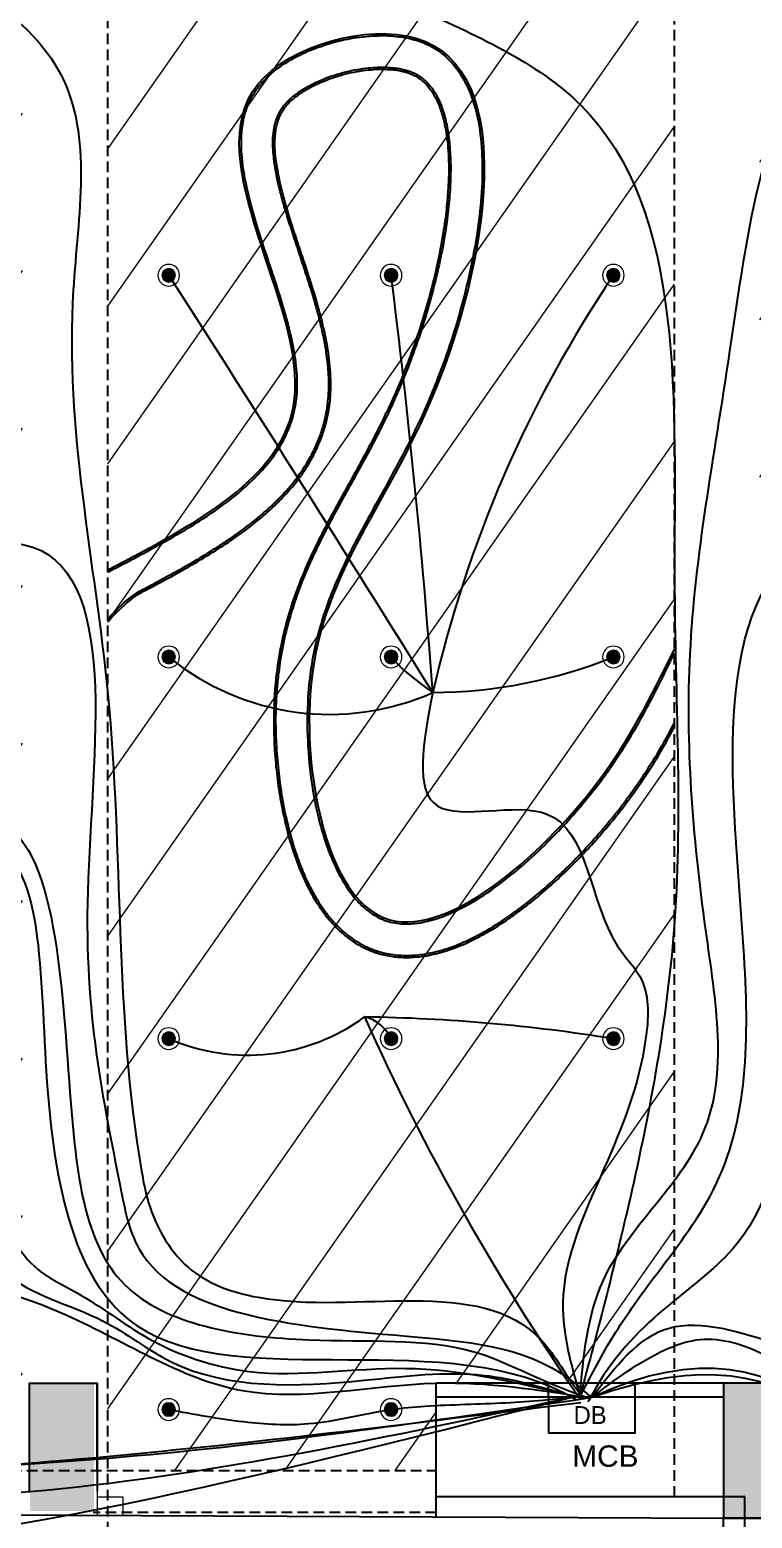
# Model space of a CAD drawing. Header units: millimetres. Extents: x 1464389 to 1998638, y -29162 to 256806.
# Drawn here: x 1772498 to 1777578, y 172210 to 182673 of the extents above; entities that cross this region are included whole.
import ezdxf

# ---------------------------------------------------------------- set-up
doc = ezdxf.new("R2010")
doc.units = ezdxf.units.MM
doc.header["$LTSCALE"] = 15
doc.linetypes.add('DASHED', pattern=[0.75, 0.5, -0.25])
doc.linetypes.add('DASHED2', pattern=[0.375, 0.25, -0.125])
doc.layers.get('0').update_dxf_attribs({"lineweight": 5})
for name, color, linetype in [('0_1.5sqmm wire', 4, 'Continuous'), ('0_COVE_loop', 30, 'Continuous'), ('COLUMN', 14, 'Continuous'), ('dim', 7, 'Continuous'), ('GFC Walls', 14, 'Continuous'), ('S-col-3', 3, 'Continuous'), ('supended frame', 30, 'DASHED')]:
    doc.layers.add(name, color=color, linetype=linetype)
doc.layers.add('Hatch', color=252, linetype='Continuous', lineweight=15)
doc.styles.add('ARIAL', font='arial.ttf')

# ---------------------------------------------------------------- blocks, each defined once
blk = doc.blocks.new('ff looping lights')
at = {"layer": '0_1.5sqmm wire'}
for centre, radius, start, end in [((778238, -403062), 240575, 31.91298, 32.73967), ((926203, -280016), 56399, 4.1991, 7.194), ((990957, -277830), 8725, 146.017, 167.1276), ((981726, -274250), 1790, 230.7875, 293.875), ((982441, -272481), 3405, 270.1609, 292.089), ((981149, -277039), 1396, 246.619, 306.0918), ((981786, -290361), 12195, 80.8648, 89.1297), ((981909, -278434), 274, 24.5096, 76.9353), ((997132, -271377), 16612, 204.1243, 214.7793)]:
    blk.add_arc(centre, radius, start, end, dxfattribs=at)
for points, knots in [([(971811, -267687), (972020, -267916), (972466, -268405), (973165, -269433), (974041, -270559), (974764, -272346), (974794, -274171), (974525, -276280), (976252, -277381), (977858, -277468), (979770, -276211), (979865, -278585), (980053, -280248), (981505, -280487), (982682, -280404), (983175, -280717), (983529, -280838), (983547, -280844)], [0, 0, 0, 0, 930.725825, 1982.818976, 3724.657086, 5200.936192, 7645.5425, 9268.625985, 11042.914575, 12892.914575, 14224.267271, 16245.009709, 17671.36871, 19092.63575, 20264.727897, 21085.080255, 21129.231782, 21129.231782, 21129.231782, 21129.231782]), ([(977461, -270657), (977556, -270722), (978010, -271030), (978976, -270672), (980139, -271613), (979749, -273557), (980325, -276034), (980209, -278215), (980460, -279561), (980681, -279976), (981690, -280339), (982987, -279910), (983398, -280708), (983506, -280841), (983512, -280849)], [0, 0, 0, 0, 338.439683, 1610.956873, 2637.114756, 4159.776898, 7009.151692, 10368.530008, 10562.694887, 11132.08052, 11665.184638, 13677.670663, 14156.089266, 14186.289958, 14186.289958, 14186.289958, 14186.289958]), ([(983485, -280841), (983557, -280701), (983700, -280424), (984023, -279966), (984654, -279185), (984707, -277531), (984245, -274590), (987203, -274380), (987596, -273144), (987212, -272482)], [0, 0, 0, 0, 471.614166, 932.048743, 1686.568458, 3393.524814, 6050.835484, 7878.67574, 10168.536426, 10168.536426, 10168.536426, 10168.536426]), ([(971991, -272567), (972094, -272592), (972614, -272720), (973570, -272723), (974936, -273903), (974170, -275740), (975898, -277667), (977829, -277546), (979718, -276724), (979656, -278818), (980185, -281126), (982575, -280318), (983459, -280857)], [0, 0, 0, 0, 319.920479, 1604.482662, 2814.647939, 5029.077889, 6395.606337, 9797.385283, 10246.606832, 11892.207027, 13793.180462, 16920.344601, 16920.344601, 16920.344601, 16920.344601]), ([(990591, -273893), (989823, -274478), (988563, -274798), (986834, -274936), (984774, -275543), (984884, -277687), (985083, -279755), (983843, -280298), (983550, -280861), (983541, -280872)], [0, 0, 0, 0, 1482.138071, 4272.155992, 5362.201862, 7219.96934, 9719.269242, 11102.638709, 11144.564144, 11144.564144, 11144.564144, 11144.564144]), ([(977781, -274077), (978274, -274335), (977913, -275313), (980413, -274168), (979853, -277488), (980166, -278897), (980428, -280271), (982047, -280382), (983203, -280498), (983535, -280818), (983570, -280841)], [0, 0, 0, 0, 805.431057, 2358.564953, 4819.053549, 7011.814365, 7571.546444, 9728.998645, 10951.618783, 11075.840079, 11075.840079, 11075.840079, 11075.840079]), ([(983570, -280841), (985108, -280119), (985435, -281514), (987169, -281879), (990580, -281756)], [0, 0, 0, 0, 2951.569061, 2970.000848, 2970.000848, 2970.000848, 2970.000848]), ([(983570, -280841), (985123, -280287), (985593, -281268), (986089, -282401), (986093, -282405)], [0, 0, 0, 0, 2951.569061, 2970.000848, 2970.000848, 2970.000848, 2970.000848])]:
    blk.add_open_spline(points, degree=3, knots=knots, dxfattribs=at)
for points in [[(983485, -280841), (983651, -280017), (984351, -278987), (984371, -277557), (984261, -275617), (984541, -273487), (985265, -271216), (987084, -270386)], [(982311, -271067), (983491, -271757), (984151, -275083), (984151, -277497), (983851, -279387), (983485, -280841)], [(972421, -275477), (973922, -276932), (974741, -279117), (974840, -280344), (983487, -280826)], [(983570, -280841), (984114, -280354), (985593, -280518), (985963, -279898), (986629, -278417)], [(983570, -280841), (984083, -280508), (984303, -280438), (984751, -280527), (985215, -280855), (985659, -281072), (986552, -280803), (987136, -280472), (987591, -279747), (987891, -279027)], [(972401, -279147), (973752, -280177), (974627, -280670), (976290, -281293), (983493, -280826)], [(968634, -281771), (970491, -281546), (971637, -281199), (977331, -281315), (983570, -280841)], [(971871, -281987), (972333, -281518), (973283, -281351), (977253, -281418), (983491, -280877)]]:
    blk.add_spline(points, degree=3, dxfattribs=at)
at = {"layer": '0_COVE_loop'}
for points in [[(982158, -275637), (982236, -275717), (982451, -275887)], [(982451, -275887), (982487, -276685), (983248, -276739), (983751, -277669), (983920, -277909), (983948, -278323), (983655, -279233), (983366, -280180), (983486, -280835)], [(977301, -279657), (978827, -279945), (979833, -280244), (981113, -280793), (982475, -280741), (983547, -280844)], [(980595, -280927), (981121, -281012), (981578, -281026), (982158, -280927), (982396, -280903), (982964, -280879), (983488, -280835)]]:
    blk.add_spline(points, degree=3, dxfattribs=at)
blk = doc.blocks.new('curved light ff')
at = {"layer": 'supended frame', "linetype": 'ByBlock', "ltscale": 50}
for points, knots in [([(981549, -305284), (982173, -304961), (983567, -304222), (981771, -301880), (984558, -301129), (984007, -304389), (982695, -305644), (983282, -308447), (984980, -306969), (985360, -306193), (985534, -305843)], [27.341289, 27.341289, 27.341289, 27.341289, 1798.900721, 4042.709981, 5197.25805, 7696.428313, 9985.591462, 11639.701774, 13418.386561, 14434.600809, 14434.600809, 14434.600809, 14434.600809]), ([(981549, -305300), (981662, -305242), (981774, -305184), (981999, -305060), (982112, -304995), (982298, -304874), (982374, -304820), (982514, -304707), (982578, -304647), (982674, -304541), (982710, -304495), (982772, -304401), (982798, -304352), (982841, -304249), (982857, -304196), (982870, -304127), (982872, -304114), (982877, -304075), (982880, -304048), (982882, -303994), (982882, -303967), (982879, -303880), (982872, -303820), (982851, -303697), (982837, -303634), (982805, -303507), (982786, -303442), (982746, -303313), (982724, -303247), (982673, -303093), (982643, -303005), (982588, -302830), (982562, -302743), (982525, -302591), (982511, -302525), (982493, -302397), (982488, -302334), (982489, -302233), (982492, -302192), (982505, -302114), (982514, -302076), (982540, -302003), (982557, -301968), (982585, -301923), (982593, -301912), (982608, -301891), (982616, -301881), (982631, -301863), (982640, -301853), (982666, -301826), (982685, -301808), (982740, -301762), (982779, -301734), (982864, -301683), (982909, -301660), (983004, -301619), (983053, -301602), (983154, -301571), (983206, -301559), (983316, -301539), (983375, -301533), (983490, -301528), (983546, -301530), (983617, -301539), (983634, -301542), (983664, -301548), (983678, -301551), (983700, -301557), (983709, -301559), (983728, -301565), (983736, -301568), (983763, -301577), (983780, -301584), (983829, -301607), (983860, -301626), (983917, -301668), (983943, -301692), (983991, -301745), (984013, -301774), (984052, -301836), (984070, -301869), (984101, -301940), (984115, -301978), (984138, -302056), (984148, -302098), (984169, -302214), (984177, -302292), (984184, -302455), (984183, -302540), (984172, -302715), (984163, -302805), (984124, -303069), (984086, -303245), (983993, -303592), (983937, -303761), (983862, -303956), (983848, -303992), (983805, -304096), (983776, -304163), (983716, -304292), (983685, -304354), (983593, -304536), (983530, -304650), (983408, -304871), (983348, -304978), (983236, -305192), (983184, -305300), (983092, -305521), (983053, -305636), (982991, -305880), (982970, -306009), (982952, -306245), (982950, -306346), (982957, -306552), (982966, -306657), (982995, -306863), (983014, -306964), (983059, -307137), (983083, -307210), (983136, -307347), (983166, -307410), (983223, -307507), (983248, -307544), (983301, -307611), (983329, -307640), (983381, -307685), (983405, -307701), (983441, -307722), (983452, -307729), (983474, -307739), (983483, -307743), (983503, -307750), (983512, -307753), (983542, -307762), (983562, -307766), (983603, -307772), (983624, -307773), (983679, -307773), (983713, -307771), (983782, -307759), (983817, -307750), (983889, -307728), (983925, -307714), (983998, -307682), (984035, -307664), (984137, -307608), (984202, -307567), (984331, -307474), (984395, -307423), (984522, -307315), (984584, -307257), (984744, -307098), (984838, -306993), (984941, -306866), (984959, -306844), (984988, -306807), (984999, -306793), (985031, -306750), (985052, -306721), (985112, -306637), (985149, -306581), (985246, -306427), (985301, -306329), (985405, -306134), (985453, -306037), (985503, -305936), (985504, -305933), (985534, -305871)], [21.24, 21.24, 21.24, 21.24, 340.501513, 340.501513, 681.003026, 681.003026, 942.737825, 942.737825, 1204.472624, 1204.472624, 1388.266311, 1388.266311, 1572.059998, 1572.059998, 1755.853684, 1755.853684, 1798.36838, 1798.36838, 1883.39777, 1883.39777, 1968.42716, 1968.42716, 2147.687, 2147.687, 2326.946839, 2326.946839, 2506.206679, 2506.206679, 2685.466519, 2685.466519, 2928.285624, 2928.285624, 3171.104729, 3171.104729, 3364.64517, 3364.64517, 3558.18561, 3558.18561, 3693.229495, 3693.229495, 3828.27338, 3828.27338, 3963.317265, 3963.317265, 4010.606999, 4010.606999, 4051.507604, 4051.507604, 4092.40821, 4092.40821, 4174.209422, 4174.209422, 4316.952415, 4316.952415, 4459.695409, 4459.695409, 4602.438402, 4602.438402, 4745.181396, 4745.181396, 4909.533647, 4909.533647, 5073.885898, 5073.885898, 5128.412771, 5128.412771, 5172.697349, 5172.697349, 5204.596951, 5204.596951, 5236.496552, 5236.496552, 5300.295755, 5300.295755, 5430.533565, 5430.533565, 5560.771375, 5560.771375, 5691.009185, 5691.009185, 5821.246994, 5821.246994, 5951.484804, 5951.484804, 6081.722614, 6081.722614, 6304.456102, 6304.456102, 6527.189591, 6527.189591, 6749.923079, 6749.923079, 7170.423823, 7170.423823, 7590.924568, 7590.924568, 7686.361682, 7686.361682, 7877.23591, 7877.23591, 8068.110138, 8068.110138, 8449.858593, 8449.858593, 8831.607049, 8831.607049, 9213.355505, 9213.355505, 9595.103961, 9595.103961, 9976.852416, 9976.852416, 10238.103088, 10238.103088, 10499.353759, 10499.353759, 10760.60443, 10760.60443, 10965.904027, 10965.904027, 11171.203624, 11171.203624, 11312.820714, 11312.820714, 11454.437804, 11454.437804, 11559.303078, 11559.303078, 11609.791082, 11609.791082, 11648.686208, 11648.686208, 11687.581335, 11687.581335, 11765.371587, 11765.371587, 11843.161839, 11843.161839, 11964.381748, 11964.381748, 12085.601657, 12085.601657, 12206.821565, 12206.821565, 12328.041474, 12328.041474, 12537.564511, 12537.564511, 12747.087548, 12747.087548, 12956.610584, 12956.610584, 13304.094792, 13304.094792, 13377.686562, 13377.686562, 13426.622513, 13426.622513, 13522.225332, 13522.225332, 13713.43097, 13713.43097, 14054.992149, 14054.992149, 14396.553329, 14396.553329, 14405.295352, 14405.295352, 14405.295352, 14405.295352]), ([(981549, -305629), (981696, -305474), (981753, -305445), (981865, -305386), (981921, -305356), (982030, -305296), (982084, -305267), (982185, -305208), (982233, -305179), (982328, -305119), (982375, -305089), (982466, -305026), (982510, -304994), (982596, -304927), (982638, -304892), (982718, -304819), (982756, -304781), (982814, -304718), (982835, -304693), (982876, -304642), (982895, -304615), (982932, -304562), (982948, -304536), (982980, -304481), (982994, -304453), (983021, -304396), (983033, -304366), (983055, -304306), (983064, -304275), (983080, -304212), (983087, -304180), (983092, -304142), (983093, -304137), (983095, -304126), (983095, -304120), (983097, -304107), (983097, -304101), (983099, -304083), (983100, -304071), (983103, -304035), (983104, -304011), (983104, -303962), (983103, -303938), (983101, -303890), (983099, -303866), (983094, -303819), (983091, -303795), (983083, -303737), (983077, -303702), (983064, -303634), (983056, -303600), (983040, -303532), (983032, -303498), (983013, -303431), (983004, -303397), (982984, -303330), (982973, -303297), (982952, -303230), (982941, -303197), (982916, -303121), (982902, -303077), (982873, -302990), (982859, -302947), (982832, -302864), (982819, -302824), (982796, -302748), (982785, -302711), (982766, -302643), (982758, -302611), (982744, -302550), (982738, -302521), (982727, -302466), (982723, -302438), (982717, -302391), (982715, -302370), (982712, -302334), (982711, -302318), (982710, -302288), (982710, -302273), (982711, -302244), (982712, -302230), (982715, -302204), (982717, -302191), (982721, -302167), (982724, -302156), (982730, -302134), (982733, -302124), (982740, -302104), (982744, -302095), (982752, -302078), (982755, -302071), (982763, -302057), (982767, -302050), (982776, -302037), (982781, -302030), (982787, -302022), (982789, -302020), (982792, -302017), (982793, -302015), (982796, -302012), (982797, -302010), (982802, -302005), (982805, -302001), (982816, -301990), (982825, -301981), (982843, -301965), (982853, -301956), (982875, -301940), (982886, -301931), (982910, -301915), (982923, -301907), (982949, -301891), (982963, -301884), (982991, -301869), (983006, -301861), (983036, -301847), (983051, -301841), (983092, -301824), (983117, -301815), (983169, -301798), (983196, -301791), (983250, -301777), (983278, -301772), (983330, -301763), (983356, -301759), (983404, -301754), (983426, -301753), (983469, -301751), (983488, -301751), (983526, -301753), (983544, -301754), (983575, -301758), (983588, -301759), (983612, -301764), (983623, -301766), (983638, -301770), (983642, -301771), (983649, -301773), (983652, -301774), (983660, -301776), (983665, -301778), (983680, -301783), (983690, -301787), (983708, -301795), (983716, -301800), (983733, -301809), (983741, -301814), (983757, -301826), (983765, -301832), (983781, -301846), (983789, -301853), (983804, -301869), (983811, -301877), (983826, -301895), (983833, -301904), (983847, -301926), (983854, -301938), (983868, -301963), (983875, -301977), (983888, -302006), (983894, -302021), (983905, -302054), (983911, -302070), (983921, -302106), (983925, -302124), (983934, -302162), (983938, -302182), (983944, -302223), (983947, -302245), (983952, -302288), (983954, -302311), (983959, -302380), (983961, -302428), (983960, -302528), (983958, -302579), (983951, -302685), (983946, -302740), (983931, -302859), (983921, -302925), (983897, -303057), (983883, -303124), (983852, -303258), (983835, -303325), (983798, -303458), (983778, -303524), (983732, -303669), (983704, -303747), (983667, -303844), (983659, -303866), (983644, -303905), (983636, -303923), (983623, -303955), (983618, -303968), (983607, -303994), (983602, -304006), (983585, -304045), (983574, -304070), (983540, -304145), (983517, -304193), (983461, -304308), (983427, -304373), (983363, -304493), (983332, -304549), (983274, -304655), (983246, -304706), (983191, -304804), (983165, -304852), (983113, -304948), (983088, -304995), (983040, -305091), (983017, -305138), (982972, -305234), (982950, -305283), (982913, -305374), (982897, -305415), (982867, -305499), (982853, -305542), (982822, -305643), (982806, -305702), (982785, -305795), (982779, -305828), (982763, -305914), (982755, -305968), (982746, -306043), (982744, -306063), (982740, -306099), (982739, -306114), (982737, -306145), (982736, -306159), (982734, -306189), (982733, -306203), (982731, -306251), (982730, -306284), (982729, -306379), (982731, -306441), (982737, -306567), (982742, -306630), (982755, -306751), (982763, -306809), (982780, -306917), (982790, -306969), (982811, -307063), (982822, -307107), (982846, -307194), (982859, -307236), (982887, -307319), (982902, -307360), (982936, -307440), (982953, -307478), (982989, -307547), (983005, -307576), (983037, -307628), (983051, -307649), (983081, -307691), (983096, -307711), (983129, -307750), (983145, -307768), (983181, -307804), (983199, -307822), (983238, -307854), (983259, -307870), (983302, -307899), (983324, -307912), (983355, -307928), (983363, -307932), (983377, -307938), (983384, -307941), (983395, -307946), (983399, -307948), (983407, -307951), (983411, -307952), (983418, -307955), (983422, -307957), (983434, -307961), (983442, -307963), (983465, -307971), (983481, -307975), (983516, -307983), (983536, -307986), (983575, -307992), (983595, -307993), (983634, -307995), (983654, -307995), (983692, -307994), (983712, -307993), (983750, -307989), (983769, -307986), (983807, -307980), (983825, -307976), (983863, -307967), (983881, -307963), (983926, -307950), (983951, -307941), (984003, -307922), (984028, -307912), (984079, -307889), (984104, -307877), (984153, -307852), (984178, -307839), (984227, -307811), (984252, -307796), (984301, -307766), (984325, -307750), (984386, -307708), (984424, -307681), (984498, -307625), (984534, -307596), (984606, -307535), (984642, -307504), (984712, -307440), (984747, -307408), (984832, -307324), (984882, -307272), (984978, -307168), (985024, -307115), (985088, -307037), (985108, -307013), (985142, -306971), (985157, -306952), (985180, -306921), (985188, -306910), (985213, -306877), (985229, -306855), (985275, -306790), (985305, -306747), (985369, -306649), (985404, -306593), (985460, -306497), (985483, -306457), (985534, -306360)], [10.086443, 10.086443, 10.086443, 10.086443, 169.868069, 169.868069, 328.498754, 328.498754, 481.13564, 481.13564, 623.729055, 623.729055, 766.32247, 766.32247, 908.915886, 908.915886, 1051.509301, 1051.509301, 1194.102716, 1194.102716, 1280.922429, 1280.922429, 1368.669656, 1368.669656, 1451.818741, 1451.818741, 1534.967825, 1534.967825, 1618.11691, 1618.11691, 1701.265994, 1701.265994, 1784.415079, 1784.415079, 1797.768311, 1797.768311, 1813.119825, 1813.119825, 1828.471339, 1828.471339, 1859.174367, 1859.174367, 1920.580423, 1920.580423, 1981.986479, 1981.986479, 2043.392536, 2043.392536, 2104.798592, 2104.798592, 2193.688427, 2193.688427, 2282.578263, 2282.578263, 2371.468099, 2371.468099, 2460.357935, 2460.357935, 2549.24777, 2549.24777, 2638.137606, 2638.137606, 2756.53377, 2756.53377, 2876.999095, 2876.999095, 2990.936504, 2990.936504, 3099.248185, 3099.248185, 3198.041158, 3198.041158, 3291.288529, 3291.288529, 3384.5359, 3384.5359, 3460.362716, 3460.362716, 3522.632549, 3522.632549, 3584.902383, 3584.902383, 3647.172217, 3647.172217, 3709.442051, 3709.442051, 3770.127105, 3770.127105, 3829.381765, 3829.381765, 3888.636425, 3888.636425, 3935.600606, 3935.600606, 3982.564788, 3982.564788, 4029.528969, 4029.528969, 4041.812746, 4041.812746, 4054.096522, 4054.096522, 4066.380299, 4066.380299, 4090.947852, 4090.947852, 4147.486002, 4147.486002, 4204.024152, 4204.024152, 4260.562302, 4260.562302, 4317.100452, 4317.100452, 4373.638602, 4373.638602, 4430.176752, 4430.176752, 4486.714902, 4486.714902, 4575.346068, 4575.346068, 4663.977233, 4663.977233, 4754.851641, 4754.851641, 4839.225401, 4839.225401, 4917.918637, 4917.918637, 4989.426758, 4989.426758, 5060.93488, 5060.93488, 5115.210649, 5115.210649, 5169.486419, 5169.486419, 5190.723741, 5190.723741, 5205.849268, 5205.849268, 5235.020943, 5235.020943, 5293.364294, 5293.364294, 5351.707645, 5351.707645, 5410.050996, 5410.050996, 5475.652428, 5475.652428, 5541.253861, 5541.253861, 5606.855294, 5606.855294, 5672.456727, 5672.456727, 5745.076781, 5745.076781, 5817.696836, 5817.696836, 5890.31689, 5890.31689, 5962.936945, 5962.936945, 6035.556999, 6035.556999, 6108.177054, 6108.177054, 6180.797108, 6180.797108, 6253.417163, 6253.417163, 6398.657272, 6398.657272, 6543.897381, 6543.897381, 6689.13749, 6689.13749, 6858.430388, 6858.430388, 7027.723286, 7027.723286, 7197.016184, 7197.016184, 7366.309082, 7366.309082, 7574.594604, 7574.594604, 7633.776486, 7633.776486, 7685.82239, 7685.82239, 7723.751313, 7723.751313, 7761.680236, 7761.680236, 7837.538083, 7837.538083, 7989.253775, 7989.253775, 8202.512003, 8202.512003, 8394.287065, 8394.287065, 8569.203627, 8569.203627, 8736.785202, 8736.785202, 8901.852771, 8901.852771, 9061.59897, 9061.59897, 9221.345169, 9221.345169, 9351.171954, 9351.171954, 9480.998738, 9480.998738, 9649.911925, 9649.911925, 9740.676154, 9740.676154, 9884.618877, 9884.618877, 9934.730992, 9934.730992, 9974.834377, 9974.834377, 10010.85043, 10010.85043, 10046.866484, 10046.866484, 10127.470246, 10127.470246, 10274.950366, 10274.950366, 10424.054659, 10424.054659, 10558.770072, 10558.770072, 10681.071814, 10681.071814, 10788.181853, 10788.181853, 10895.291891, 10895.291891, 11002.401929, 11002.401929, 11109.511968, 11109.511968, 11196.568828, 11196.568828, 11263.692177, 11263.692177, 11328.600977, 11328.600977, 11393.509776, 11393.509776, 11458.418576, 11458.418576, 11523.327376, 11523.327376, 11588.236176, 11588.236176, 11609.635363, 11609.635363, 11627.002181, 11627.002181, 11637.953081, 11637.953081, 11648.033393, 11648.033393, 11658.113704, 11658.113704, 11678.274326, 11678.274326, 11718.595571, 11718.595571, 11768.470204, 11768.470204, 11818.344837, 11818.344837, 11868.219471, 11868.219471, 11918.094104, 11918.094104, 11967.968737, 11967.968737, 12017.84337, 12017.84337, 12067.718003, 12067.718003, 12138.39484, 12138.39484, 12209.071677, 12209.071677, 12279.748514, 12279.748514, 12350.425351, 12350.425351, 12421.102188, 12421.102188, 12491.779025, 12491.779025, 12602.572222, 12602.572222, 12713.36542, 12713.36542, 12824.158617, 12824.158617, 12934.951814, 12934.951814, 13102.259888, 13102.259888, 13269.567962, 13269.567962, 13344.998372, 13344.998372, 13404.458019, 13404.458019, 13440.151022, 13440.151022, 13509.210661, 13509.210661, 13647.32994, 13647.32994, 13829.061507, 13829.061507, 13964.33503, 13964.33503, 13964.33503, 13964.33503]), ([(981549, -305649), (981701, -305487), (981756, -305459), (981871, -305399), (981929, -305367), (982046, -305304), (982104, -305271), (982218, -305205), (982274, -305170), (982374, -305106), (982418, -305077), (982503, -305016), (982545, -304985), (982626, -304920), (982665, -304887), (982731, -304825), (982759, -304797), (982813, -304740), (982839, -304710), (982889, -304649), (982912, -304617), (982952, -304557), (982968, -304530), (982999, -304474), (983014, -304445), (983040, -304386), (983052, -304355), (983073, -304293), (983082, -304261), (983094, -304213), (983097, -304198), (983102, -304170), (983104, -304158), (983107, -304141), (983107, -304136), (983109, -304121), (983111, -304111), (983114, -304078), (983115, -304057), (983117, -304014), (983118, -303992), (983117, -303940), (983116, -303908), (983111, -303846), (983108, -303814), (983100, -303752), (983095, -303721), (983083, -303660), (983077, -303629), (983063, -303568), (983056, -303537), (983040, -303477), (983032, -303446), (983011, -303373), (982998, -303329), (982971, -303244), (982957, -303201), (982930, -303117), (982916, -303075), (982888, -302992), (982874, -302951), (982848, -302870), (982835, -302830), (982811, -302751), (982800, -302713), (982779, -302637), (982770, -302601), (982755, -302535), (982749, -302506), (982739, -302449), (982735, -302422), (982728, -302370), (982726, -302345), (982724, -302302), (982724, -302285), (982725, -302251), (982726, -302235), (982729, -302204), (982731, -302190), (982736, -302165), (982739, -302154), (982745, -302133), (982748, -302123), (982755, -302104), (982759, -302095), (982768, -302078), (982772, -302069), (982782, -302053), (982788, -302044), (982796, -302033), (982798, -302031), (982802, -302027), (982803, -302025), (982805, -302023), (982806, -302022), (982809, -302018), (982811, -302015), (982818, -302008), (982823, -302003), (982837, -301989), (982847, -301980), (982868, -301963), (982879, -301954), (982903, -301936), (982916, -301927), (982944, -301910), (982958, -301902), (982988, -301886), (983003, -301878), (983035, -301863), (983052, -301856), (983093, -301839), (983118, -301829), (983170, -301813), (983196, -301805), (983250, -301792), (983276, -301786), (983329, -301777), (983356, -301773), (983407, -301768), (983433, -301766), (983478, -301765), (983497, -301766), (983535, -301767), (983552, -301769), (983586, -301773), (983602, -301776), (983622, -301780), (983627, -301781), (983636, -301784), (983640, -301785), (983646, -301787), (983648, -301787), (983652, -301788), (983654, -301789), (983660, -301791), (983664, -301792), (983675, -301796), (983682, -301799), (983698, -301806), (983707, -301811), (983724, -301820), (983733, -301826), (983748, -301837), (983756, -301842), (983771, -301855), (983778, -301861), (983792, -301876), (983798, -301883), (983812, -301900), (983818, -301908), (983831, -301927), (983837, -301937), (983849, -301957), (983855, -301968), (983866, -301992), (983872, -302004), (983882, -302030), (983887, -302044), (983896, -302072), (983901, -302087), (983911, -302125), (983917, -302149), (983927, -302200), (983931, -302227), (983938, -302282), (983941, -302311), (983945, -302370), (983946, -302401), (983947, -302464), (983947, -302496), (983945, -302562), (983943, -302596), (983937, -302682), (983932, -302736), (983919, -302846), (983910, -302901), (983891, -303014), (983880, -303070), (983855, -303184), (983842, -303241), (983806, -303382), (983782, -303466), (983730, -303631), (983702, -303712), (983665, -303812), (983657, -303833), (983642, -303871), (983636, -303887), (983624, -303917), (983619, -303930), (983609, -303954), (983604, -303965), (983595, -303986), (983590, -303997), (983577, -304029), (983567, -304050), (983539, -304112), (983520, -304153), (983467, -304265), (983432, -304333), (983361, -304468), (983325, -304534), (983260, -304652), (983231, -304704), (983173, -304808), (983145, -304860), (983088, -304965), (983061, -305018), (983007, -305125), (982981, -305179), (982932, -305291), (982908, -305348), (982864, -305464), (982843, -305524), (982806, -305648), (982790, -305711), (982761, -305842), (982749, -305910), (982737, -306001), (982734, -306023), (982730, -306062), (982728, -306080), (982725, -306111), (982724, -306125), (982722, -306155), (982721, -306170), (982719, -306202), (982719, -306218), (982717, -306267), (982716, -306299), (982716, -306391), (982717, -306450), (982723, -306569), (982728, -306630), (982741, -306750), (982749, -306810), (982768, -306929), (982780, -306987), (982804, -307092), (982815, -307137), (982841, -307227), (982855, -307271), (982884, -307350), (982897, -307385), (982927, -307454), (982943, -307488), (982976, -307553), (982994, -307585), (983028, -307640), (983044, -307663), (983077, -307709), (983094, -307731), (983131, -307773), (983150, -307793), (983186, -307828), (983202, -307843), (983237, -307871), (983255, -307884), (983292, -307909), (983311, -307921), (983352, -307942), (983373, -307952), (983398, -307962), (983402, -307964), (983410, -307967), (983414, -307968), (983426, -307973), (983434, -307975), (983458, -307983), (983474, -307988), (983507, -307995), (983523, -307998), (983555, -308003), (983572, -308005), (983604, -308008), (983620, -308009), (983653, -308009), (983669, -308009), (983708, -308007), (983731, -308005), (983776, -308000), (983799, -307996), (983844, -307986), (983866, -307981), (983910, -307969), (983932, -307962), (983975, -307947), (983997, -307939), (984039, -307922), (984061, -307913), (984113, -307888), (984145, -307873), (984207, -307839), (984238, -307821), (984299, -307784), (984329, -307764), (984389, -307723), (984419, -307701), (984478, -307657), (984508, -307634), (984581, -307576), (984624, -307539), (984708, -307463), (984750, -307424), (984831, -307345), (984871, -307304), (984948, -307222), (984986, -307180), (985058, -307096), (985094, -307054), (985147, -306987), (985166, -306963), (985192, -306929), (985199, -306919), (985214, -306899), (985222, -306889), (985243, -306859), (985257, -306840), (985299, -306781), (985325, -306742), (985387, -306647), (985421, -306591), (985471, -306505), (985489, -306475), (985534, -306389)], [9.574282, 9.574282, 9.574282, 9.574282, 166.17934, 166.17934, 332.35868, 332.35868, 498.538021, 498.538021, 664.717361, 664.717361, 799.675725, 799.675725, 934.63409, 934.63409, 1069.592454, 1069.592454, 1173.651153, 1173.651153, 1277.709852, 1277.709852, 1381.76855, 1381.76855, 1465.61886, 1465.61886, 1549.46917, 1549.46917, 1633.31948, 1633.31948, 1717.169789, 1717.169789, 1756.569839, 1756.569839, 1788.303663, 1788.303663, 1798.979376, 1798.979376, 1825.884902, 1825.884902, 1879.695954, 1879.695954, 1933.507006, 1933.507006, 2013.062061, 2013.062061, 2092.617116, 2092.617116, 2172.172172, 2172.172172, 2251.727227, 2251.727227, 2331.282283, 2331.282283, 2410.837338, 2410.837338, 2525.028443, 2525.028443, 2639.219548, 2639.219548, 2753.410653, 2753.410653, 2867.601758, 2867.601758, 2981.792863, 2981.792863, 3095.983967, 3095.983967, 3210.175072, 3210.175072, 3306.159073, 3306.159073, 3402.143074, 3402.143074, 3498.127075, 3498.127075, 3571.804102, 3571.804102, 3645.481128, 3645.481128, 3719.158155, 3719.158155, 3779.320655, 3779.320655, 3839.483155, 3839.483155, 3899.645656, 3899.645656, 3959.808156, 3959.808156, 4019.970657, 4019.970657, 4040.987804, 4040.987804, 4050.079129, 4050.079129, 4059.170455, 4059.170455, 4077.353106, 4077.353106, 4113.718408, 4113.718408, 4175.159067, 4175.159067, 4236.599726, 4236.599726, 4298.040384, 4298.040384, 4359.481043, 4359.481043, 4420.921702, 4420.921702, 4482.36236, 4482.36236, 4571.50057, 4571.50057, 4660.638781, 4660.638781, 4749.776991, 4749.776991, 4838.915201, 4838.915201, 4928.053411, 4928.053411, 5001.071756, 5001.071756, 5074.090101, 5074.090101, 5147.108445, 5147.108445, 5170.945242, 5170.945242, 5194.026053, 5194.026053, 5205.271794, 5205.271794, 5216.517535, 5216.517535, 5239.009016, 5239.009016, 5283.991979, 5283.991979, 5346.967121, 5346.967121, 5409.942264, 5409.942264, 5472.917406, 5472.917406, 5535.892548, 5535.892548, 5598.867691, 5598.867691, 5661.842833, 5661.842833, 5724.817975, 5724.817975, 5787.793118, 5787.793118, 5850.76826, 5850.76826, 5913.743402, 5913.743402, 5976.718545, 5976.718545, 6071.070904, 6071.070904, 6165.423263, 6165.423263, 6259.775623, 6259.775623, 6354.127982, 6354.127982, 6448.480341, 6448.480341, 6542.8327, 6542.8327, 6687.276799, 6687.276799, 6831.720898, 6831.720898, 6976.164997, 6976.164997, 7120.609095, 7120.609095, 7334.967912, 7334.967912, 7549.326728, 7549.326728, 7607.979597, 7607.979597, 7654.525696, 7654.525696, 7692.241105, 7692.241105, 7723.868607, 7723.868607, 7755.496109, 7755.496109, 7818.751113, 7818.751113, 7945.26112, 7945.26112, 8170.413982, 8170.413982, 8395.566843, 8395.566843, 8577.089762, 8577.089762, 8758.612681, 8758.612681, 8940.135601, 8940.135601, 9121.65852, 9121.65852, 9303.181439, 9303.181439, 9484.704358, 9484.704358, 9666.227277, 9666.227277, 9847.750196, 9847.750196, 9903.548431, 9903.548431, 9948.161262, 9948.161262, 9982.572427, 9982.572427, 10021.6856, 10021.6856, 10060.798773, 10060.798773, 10139.025119, 10139.025119, 10279.239343, 10279.239343, 10419.453568, 10419.453568, 10559.667793, 10559.667793, 10699.882018, 10699.882018, 10811.36367, 10811.36367, 10922.845323, 10922.845323, 11015.33709, 11015.33709, 11107.828857, 11107.828857, 11200.320625, 11200.320625, 11271.382758, 11271.382758, 11342.444891, 11342.444891, 11413.507024, 11413.507024, 11468.849101, 11468.849101, 11524.191178, 11524.191178, 11579.533255, 11579.533255, 11634.875332, 11634.875332, 11644.993387, 11644.993387, 11655.111442, 11655.111442, 11675.347551, 11675.347551, 11715.81977, 11715.81977, 11756.291988, 11756.291988, 11796.764207, 11796.764207, 11837.236426, 11837.236426, 11877.708645, 11877.708645, 11936.442348, 11936.442348, 11995.176051, 11995.176051, 12053.909754, 12053.909754, 12112.643457, 12112.643457, 12171.37716, 12171.37716, 12230.110863, 12230.110863, 12318.176183, 12318.176183, 12406.241504, 12406.241504, 12494.306825, 12494.306825, 12582.372146, 12582.372146, 12670.437466, 12670.437466, 12802.555776, 12802.555776, 12934.674085, 12934.674085, 13066.792394, 13066.792394, 13198.910703, 13198.910703, 13331.029012, 13331.029012, 13407.132708, 13407.132708, 13438.401587, 13438.401587, 13469.670466, 13469.670466, 13532.208223, 13532.208223, 13657.283739, 13657.283739, 13839.50068, 13839.50068, 13939.681895, 13939.681895, 13939.681895, 13939.681895])]:
    blk.add_open_spline(points, degree=3, knots=knots, dxfattribs=at)
blk = doc.blocks.new('mot cob 12w')
h = blk.add_hatch(color=219)
h.dxf.hatch_style = 1
h.set_gradient(color1=(100, 33, 101), color2=(248, 215, 49), name='HEMISPHERICAL')
h.paths.add_polyline_path([(-161098, 77016, 1), (-161193, 77016, 1)])
for radius in [76.2, 47.8]:
    blk.add_circle((-161145, 77016), radius)
blk = doc.blocks.new('LIGHTS 12W')
at = {"xscale": -1, "rotation": 359.9999999999894}
for p in [(810825, 76075), (812389, 76075), (813952, 76075), (810825, 73392), (812389, 73392), (813952, 73392), (810825, 70709), (812389, 70709), (813952, 70709), (810825, 68102), (812389, 68102)]:
    blk.add_blockref('mot cob 12w', p, dxfattribs=at)

msp = doc.modelspace()

# ---------------------------------------------------------------- hatches: boundary and pattern name
at = {"layer": 'Hatch', "true_color": 0xa953a0}
h = msp.add_hatch(dxfattribs=at)
h.set_pattern_fill('ANSI31', color=215, scale=200, angle=10)
h.set_pattern_definition([(55, (1354599.74, 192024.73), (-520.16155, 364.221), [])])
h.paths.add_polyline_path([(1761949.8, 187591.3), (1761961, 187662.6), (1760661.7, 187871.9), (1760661.7, 185995.3), (1772309.8, 185995.4)])
h.paths.add_polyline_path([(1770078.7, 186339.1), (1770102, 186487.2), (1770102.2, 186487.2), (1770078.9, 186339)], flags=16)
h.paths.add_polyline_path([(1767227.7, 185695.3), (1762982.4, 185695.3), (1762982.4, 184283.5), (1767227.7, 184283.5)])
h.paths.add_polyline_path([(1762382.3, 185695.3), (1760957.4, 185695.3), (1760957.4, 184283.5), (1762382.3, 184283.5)])
h.paths.add_polyline_path([(1767227.7, 183983.5), (1762982.4, 183983.5), (1762982.4, 177123.7), (1767227.7, 177123.7)])
h.paths.add_polyline_path([(1772446.7, 183983.5), (1767827.7, 183983.5), (1767827.7, 172545.3), (1772446.7, 172545.3)])
h.paths.add_polyline_path([(1777031.6, 183983.5), (1773046.7, 183983.5), (1773046.7, 173160.3), (1777031.6, 173160.3)])
h.paths.add_polyline_path([(1777031.6, 185073.6), (1773046.7, 185699.1), (1773046.7, 184283.5), (1777031.6, 184283.5)])
h.paths.add_polyline_path([(1782330.7, 184451.6), (1781572.4, 184568.5), (1781572.4, 184568.4), (1779862.8, 184831.8), (1777631.6, 185133.9), (1777631.6, 184283.5), (1782330.7, 184283.5)])
h.paths.add_polyline_path([(1782270.7, 182421.4), (1782190.7, 182421.4), (1782190.7, 182769.5), (1777631.6, 182769.5), (1777631.6, 178906.3), (1782190.7, 178906.3), (1782190.7, 179147.3), (1782270.7, 179147.3)])
h.paths.add_polyline_path([(1783985.7, 182996.4), (1782535.7, 182996.4), (1782535.7, 178906.3), (1783985.7, 178906.3)])
h.paths.add_polyline_path([(1783985.7, 178606.3), (1782535.7, 178606.3), (1782535.7, 172560.3), (1783985.7, 172560.3)])
h.paths.add_polyline_path([(1782270.7, 178347.3), (1782190.7, 178347.3), (1782190.7, 178606.3), (1777901.7, 178606.3), (1777901.7, 172560.3), (1782270.7, 172560.3)])
h.paths.add_polyline_path([(1782270.7, 172210.3), (1777676.7, 172210.3), (1777676.7, 170259.9), (1782270.7, 170259.9)])
h.paths.add_polyline_path([(1783985.7, 172210.3), (1782535.7, 172210.3), (1782535.7, 170259.9), (1783985.7, 170259.9)])
h.paths.add_polyline_path([(1767227.7, 176523.7), (1762982.4, 176523.7), (1762982.4, 172550.1), (1767227.7, 172550.1)])
h.paths.add_polyline_path([(1762607.4, 172250), (1760661.7, 172250), (1760661.7, 170259.9), (1762607.4, 170259.9)])
h.paths.add_polyline_path([(1768232.7, 172195.3), (1767752.7, 172195.3), (1767277.7, 172195.3), (1767277.7, 172250.1), (1762982.4, 172250.1), (1762982.4, 170259.9), (1768232.7, 170259.9)])
h.paths.add_polyline_path([(1767692.7, 169963.5), (1767692.7, 170018.5), (1767692.7, 170059.9), (1763207.4, 170059.9), (1763207.4, 170059.8), (1762457.4, 170059.8), (1760661.7, 170059.9), (1760661.7, 169474.5), (1761311.7, 169474.5), (1761311.7, 168974.5), (1767692.7, 168974.5), (1767692.7, 169059.5)])
h.paths.add_polyline_path([(1775355.7, 173160.3), (1773046.7, 173160.3), (1773046.7, 172545.3), (1775355.7, 172545.3)])
h.paths.add_polyline_path([(1778850.5, 170142.9), (1779121.1, 170142.9), (1779121.1, 170297.5), (1778850.5, 170297.5)])
h.paths.add_polyline_path([(1781258.3, 170144.1), (1781470.6, 170144.1), (1781470.6, 170298.7), (1781258.3, 170298.7)])
h.paths.add_polyline_path([(1767718.4, 169061.9), (1767718.4, 169215.9), (1767563.9, 169215.9), (1767563.9, 169061.9)])
at = {"layer": 'S-col-3', "lineweight": -3, "ltscale": 0.15}
h = msp.add_hatch(color=1, dxfattribs=at)
h.dxf.hatch_style = 1
h.paths.add_polyline_path([(1772499.2, 172261.1), (1772949.2, 172261.1), (1772949.2, 173161.1), (1772499.2, 173161.1)])
h = msp.add_hatch(color=1, dxfattribs=at)
h.dxf.hatch_style = 1
h.paths.add_polyline_path([(1777376.7, 172210.3), (1777826.7, 172210.3), (1777826.7, 173160.3), (1777376.7, 173160.3)])

# ---------------------------------------------------------------- linework, layer by layer
for p, q in [((1772971.7, 173160.3), (1772971.7, 172229.8)), ((1772971.7, 172360.3), (1773151.7, 172360.3)), ((1773151.7, 172360.3), (1773151.7, 172229))]:
    msp.add_line(p, q)
at = {"layer": '0_1.5sqmm wire'}
msp.add_lwpolyline([(1776755.7, 173060.3), (1776145.7, 173060.3), (1776145.7, 172810.3), (1776755.7, 172810.3)], close=True, dxfattribs=at)
at = {"layer": '0_COVE_loop'}
for points in [[(1767578, 176102.6), (1768633.1, 175936.1), (1769623.4, 176030.5), (1770782.4, 176334.6), (1771954.4, 176424.4), (1772330.1, 176020.4), (1772248.8, 175088.9), (1772273.3, 174448.3), (1772559.2, 173956.1), (1772826, 173796.6), (1773321.4, 173481.1), (1774040.3, 173242.1), (1775139.8, 173263.9), (1776276.3, 173080.9)], [(1767637.2, 174375.9), (1768065.9, 175178), (1768090.6, 175800.7), (1768664.3, 175806.8), (1770398, 175850), (1772156.3, 175788.3), (1772144, 174167), (1772316.4, 173941.8), (1773014.1, 173596.1), (1773487.7, 173312.7), (1774850.4, 173180.1), (1775693.4, 173214.7), (1776276.3, 173080.9)]]:
    msp.add_spline(points, degree=3, dxfattribs=at)
at = {"layer": 'COLUMN'}
msp.add_lwpolyline([(1772496.7, 172400.3), (1772496.7, 173160.3), (1772971.7, 173160.3), (1772971.7, 172400.3)], dxfattribs=at)
at = {"layer": 'dim'}
msp.add_open_spline([(1776380.7, 172360.3), (1776376.1, 172360.1), (1776371.2, 172360.1), (1776366.2, 172360.3)], degree=3, dxfattribs=at)
at = {"layer": 'GFC Walls'}
for p, q in [((1772971.7, 172545.3), (1772971.7, 173160.3)), ((1777376.7, 173160.3), (1775355.7, 173160.3)), ((1775355.7, 172219.2), (1775355.7, 173160.3)), ((1777376.7, 173060.3), (1775355.7, 173060.3)), ((1776145.7, 173060.3), (1776145.7, 173160.3)), ((1776755.7, 173060.3), (1776755.7, 173160.3)), ((1777526.7, 172360.3), (1775355.7, 172360.3)), ((1777526.7, 170029.3), (1777526.7, 172360.3)), ((1768382.7, 172250.3), (1777376.7, 172210.3)), ((1777376.7, 170029.3), (1777376.7, 172210.3)), ((1777826.7, 172210.3), (1777376.7, 172210.3))]:
    msp.add_line(p, q, dxfattribs=at)
at = {"layer": 'GFC Walls', "color": 252, "linetype": 'DASHED2', "ltscale": 20, "true_color": 0x939598}
for points in [[(1773046.7, 170309.5), (1773046.7, 185698.7)], [(1777031.6, 172360.3), (1777031.6, 185276.1)], [(1767752.7, 172545.3), (1775355.7, 172545.3)], [(1775355.7, 172250.1), (1772942.9, 172250.5)]]:
    msp.add_lwpolyline(points, dxfattribs=at)
at = {"layer": 'GFC Walls'}
msp.add_lwpolyline([(1777376.7, 172210.3), (1777826.7, 172210.3), (1777826.7, 173160.3), (1777376.7, 173160.3), (1777376.7, 172210.3)], dxfattribs=at)

# ---------------------------------------------------------------- block references
at = {"color": 2}
msp.add_blockref('LIGHTS 12W', (801505, 27856.4), dxfattribs=at)
at = {"layer": '0_COVE_loop'}
for name, p in [('ff looping lights', (792881, 453901.1)), ('curved light ff', (791497.4, 484161.4))]:
    msp.add_blockref(name, p, dxfattribs=at)

# ---------------------------------------------------------------- texts
at = {"color": 2, "insert": (1776313, 172722.1), "char_height": 150, "attachment_point": 1, "style": 'ARIAL'}
msp.add_mtext_dynamic_manual_height_columns('\\pxt5;MCB', width=2591.079, gutter_width=250, heights=[0], dxfattribs=at)
at = {"layer": '0_1.5sqmm wire'}
msp.add_text('DB', height=125, dxfattribs=at).set_placement((1776322.5, 172873.2))

doc.saveas('drawing.dxf')
